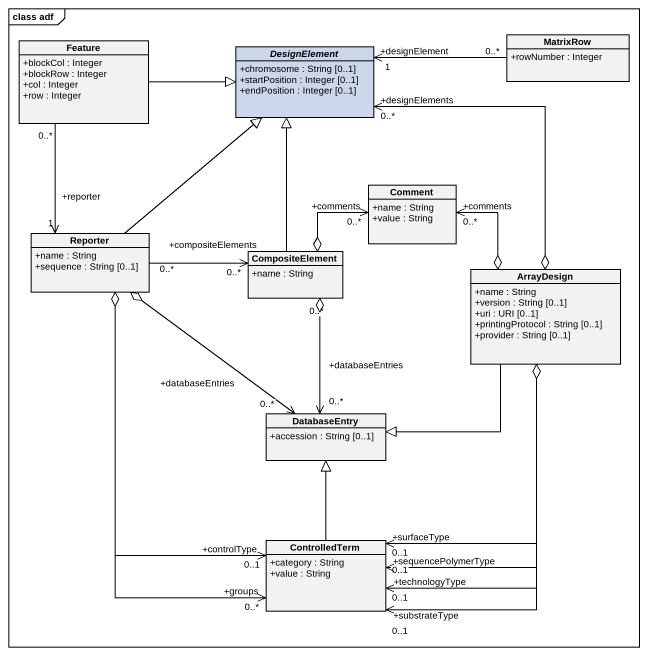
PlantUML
@startuml
mainframe class adf
hide circle
hide empty members
skinparam classAttributeIconSize 0
class MatrixRow {
  +rowNumber : Integer
}
class Feature {
  +blockCol : Integer
  +blockRow : Integer
  +col : Integer
  +row : Integer
}
abstract class DesignElement #CDD7EB {
  +chromosome : String [0..1]
  +startPosition : Integer [0..1]
  +endPosition : Integer [0..1]
}
class Comment {
  +name : String
  +value : String
}
class Reporter {
  +name : String
  +sequence : String [0..1]
}
class CompositeElement {
  +name : String
}
class ArrayDesign {
  +name : String
  +version : String [0..1]
  +uri : URI [0..1]
  +printingProtocol : String [0..1]
  +provider : String [0..1]
}
class DatabaseEntry {
  +accession : String [0..1]
}
class ControlledTerm {
  +category : String
  +value : String
}
MatrixRow "0..*" -left-> "+designElement\n1" DesignElement
Feature -right-|> DesignElement
Feature "0..*" --> "+reporter\n1" Reporter
Reporter -up-|> DesignElement
Reporter "0..*" -right-> "+compositeElements\n0..*" CompositeElement
Reporter o--> "+databaseEntries\n0..*" DatabaseEntry
Reporter o--> "+controlType\n0..1" ControlledTerm
Reporter o--> "+groups\n0..*" ControlledTerm
CompositeElement -up-|> DesignElement
CompositeElement o-right-> "+comments\n0..*" Comment
CompositeElement "0..*" o--> "+databaseEntries\n0..*" DatabaseEntry
ArrayDesign o-up-> "+designElements\n0..*" DesignElement
ArrayDesign o-up-> "+comments\n0..*" Comment
ArrayDesign -left-|> DatabaseEntry
ArrayDesign o--> "+technologyType\n0..1" ControlledTerm
ArrayDesign o--> "+surfaceType\n0..1" ControlledTerm
ArrayDesign o--> "+substrateType\n0..1" ControlledTerm
ArrayDesign o--> "+sequencePolymerType\n0..1" ControlledTerm
ControlledTerm -up-|> DatabaseEntry
@enduml
